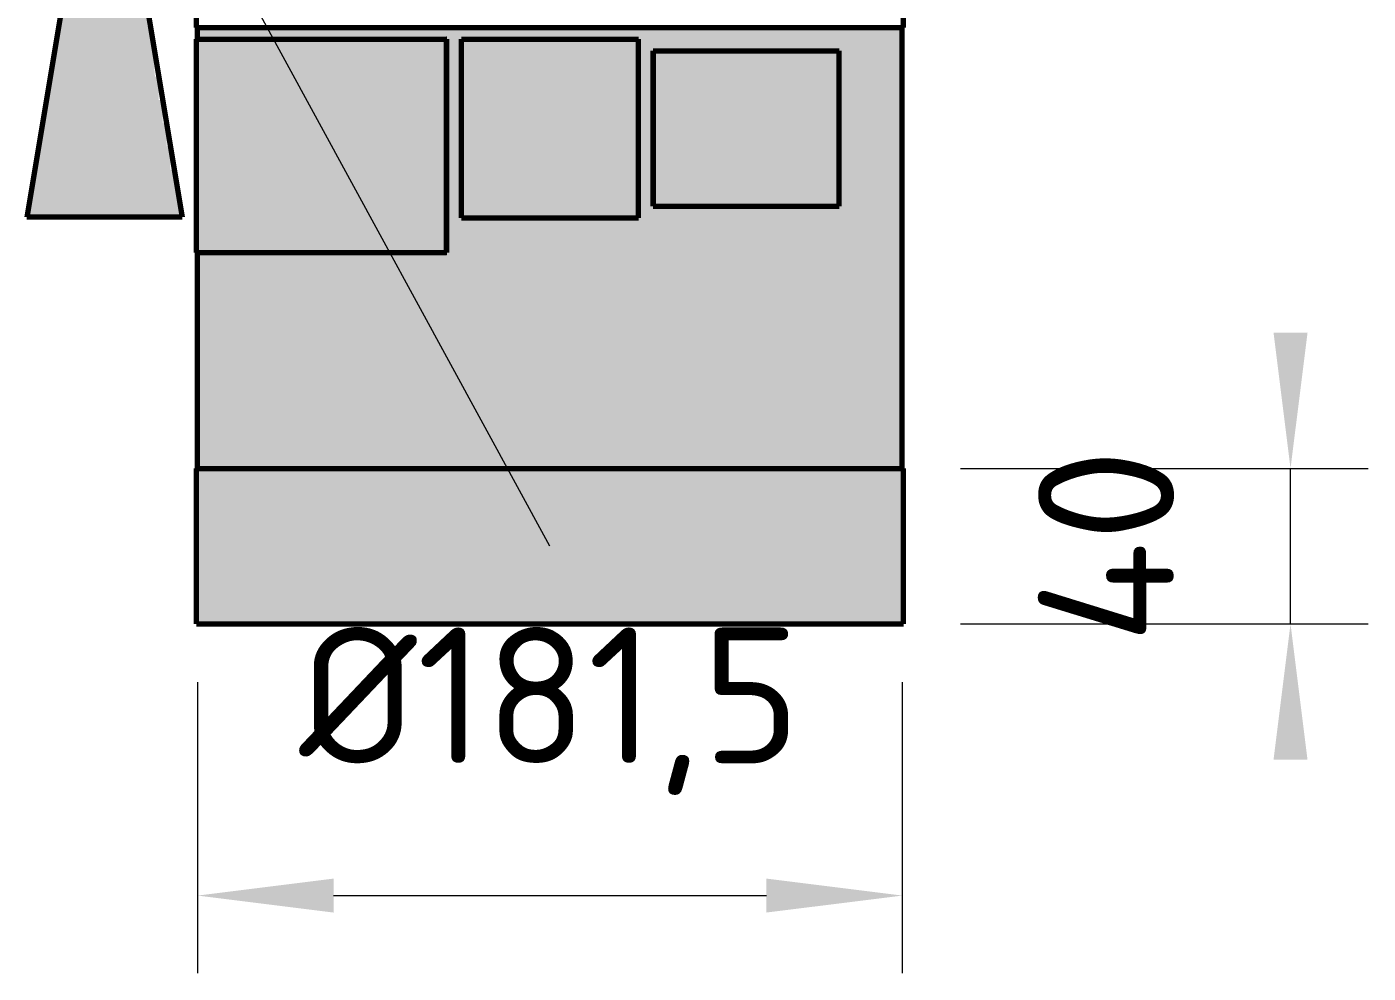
# Model space of a CAD drawing. Header units: millimetres. Extents: x 0 to 420, y 0 to 297.
# Drawn here: x 80.9 to 115.45, y 167.11 to 191.5 of the extents above; entities that cross this region are included whole.
import ezdxf

# ---------------------------------------------------------------- set-up
doc = ezdxf.new("R2010")
doc.units = ezdxf.units.MM
for name, color, linetype, lineweight in [('01-VISIBLE', 7, 'CONTINUOUS', 70), ('04-COTA', 3, 'CONTINUOUS', 18), ('08-FINA', 5, 'CONTINUOUS', 18), ('13-GRAFICA', 30, 'CONTINUOUS', 18)]:
    doc.layers.add(name, color=color, linetype=linetype, lineweight=lineweight)
doc.styles.add('ISO3098', font='isocpeur.ttf')
doc.dimstyles.new('FLAMA-IRAM', dxfattribs={"dimtxt": 3.5, "dimasz": 3.5, "dimexe": 2, "dimexo": 1.5, "dimgap": 1, "dimtad": 1, "dimdec": 1, "dimtxsty": 'ISO3098', "dimblk": 'IRAM_FLECHA', "dimblk1": 'IRAM_FLECHA', "dimblk2": 'IRAM_FLECHA', "dimcen": 2.5, "dimclrd": 256, "dimclre": 256, "dimclrt": 256, "dimazin": 3, "dimtfac": 1, "dimtmove": 0, "dimatfit": 3, "dimlwd": 18, "dimlwe": 18})

# ---------------------------------------------------------------- blocks, each defined once
blk = doc.blocks.new('IRAM_FLECHA')
blk.add_solid([(0, 0), (-1, 0.125), (-1, -0.125)])

msp = doc.modelspace()

# ---------------------------------------------------------------- hatches: boundary and pattern name
at = {"layer": '08-FINA'}
h = msp.add_hatch(color=7, dxfattribs=at)
h.dxf.hatch_style = 1
h.paths.add_polyline_path([(94.374, 178.114), (93.529, 180.501), (92.827, 180.118)])
at = {"layer": '13-GRAFICA', "true_color": 0x202020}
h = msp.add_hatch(color=7, dxfattribs=at)
h.dxf.hatch_style = 1
h.paths.add_polyline_path([(84.899, 186.814), (84.899, 186.614), (80.899, 186.614), (80.999, 187.514), (81.099, 187.514), (81.099, 188.114), (81.199, 188.114), (81.199, 188.714), (81.299, 188.714), (81.299, 189.314), (81.399, 189.314), (81.399, 189.915), (81.499, 189.915), (81.499, 190.514), (81.599, 190.514), (81.599, 191.114), (81.699, 191.114), (81.699, 191.714), (81.799, 191.714), (81.799, 192.314), (81.899, 192.314), (81.899, 211.614), (83.899, 211.614), (83.899, 203.714), (83.699, 203.714), (83.699, 201.915), (83.899, 201.915), (83.899, 192.214), (83.999, 192.214), (83.999, 191.514), (84.099, 191.514), (84.199, 190.214), (84.299, 190.214), (84.299, 189.614), (84.399, 189.614), (84.399, 189.014), (84.499, 189.014), (84.499, 188.415), (84.599, 188.415), (84.599, 187.814), (84.699, 187.814), (84.799, 186.814)])
at = {"layer": '13-GRAFICA', "true_color": 0xb21820}
h = msp.add_hatch(color=7, dxfattribs=at)
h.dxf.hatch_style = 1
h.paths.add_polyline_path([(103.399, 191.514), (103.399, 201.915), (103.499, 201.915), (103.499, 176.114), (103.399, 176.114), (103.399, 180.114), (101.799, 180.114), (101.799, 186.915), (101.799, 190.915), (101.799, 191.514)])
h = msp.add_hatch(color=7, dxfattribs=at)
h.dxf.hatch_style = 1
h.paths.add_polyline_path([(85.299, 191.214), (85.299, 191.514), (92.099, 191.514), (92.099, 191.214), (92.099, 186.614), (92.099, 180.114), (85.299, 180.114), (85.299, 185.714), (91.699, 185.714), (91.699, 191.214)])
h = msp.add_hatch(color=7, dxfattribs=at)
h.dxf.hatch_style = 1
h.paths.add_polyline_path([(96.699, 191.514), (96.699, 191.214), (92.099, 191.214), (92.099, 191.514)])
h = msp.add_hatch(color=7, dxfattribs=at)
h.dxf.hatch_style = 1
h.paths.add_polyline_path([(96.999, 191.514), (96.999, 190.915), (96.999, 186.915), (96.999, 180.114), (96.699, 180.114), (96.699, 186.614), (96.699, 191.214), (96.699, 191.514)])
h = msp.add_hatch(color=7, dxfattribs=at)
h.dxf.hatch_style = 1
h.paths.add_polyline_path([(101.799, 191.514), (101.799, 190.915), (96.999, 190.915), (96.999, 191.514)])
at = {"layer": '13-GRAFICA', "true_color": 0xffffff}
h = msp.add_hatch(color=7, dxfattribs=at)
h.dxf.hatch_style = 1
h.paths.add_polyline_path([(85.299, 185.714), (85.299, 191.214), (91.699, 191.214), (91.699, 185.714)])
at = {"layer": '13-GRAFICA', "true_color": 0xd7beeb}
h = msp.add_hatch(color=7, dxfattribs=at)
h.dxf.hatch_style = 1
h.paths.add_polyline_path([(92.099, 186.614), (92.099, 191.214), (96.699, 191.214), (96.699, 186.614)])
at = {"layer": '13-GRAFICA', "true_color": 0xf7c8d7}
h = msp.add_hatch(color=7, dxfattribs=at)
h.dxf.hatch_style = 1
h.paths.add_polyline_path([(96.999, 186.915), (96.999, 190.915), (101.799, 190.915), (101.799, 186.915)])
at = {"layer": '13-GRAFICA', "true_color": 0xb21820}
h = msp.add_hatch(color=7, dxfattribs=at)
h.dxf.hatch_style = 1
h.paths.add_polyline_path([(92.099, 180.114), (92.099, 186.614), (96.699, 186.614), (96.699, 180.114)])
h = msp.add_hatch(color=7, dxfattribs=at)
h.dxf.hatch_style = 1
h.paths.add_polyline_path([(96.999, 180.114), (96.999, 186.915), (101.799, 186.915), (101.799, 180.114)])
at = {"layer": '13-GRAFICA', "true_color": 0xffd200}
h = msp.add_hatch(color=7, dxfattribs=at)
h.dxf.hatch_style = 1
h.paths.add_polyline_path([(85.299, 176.114), (85.299, 180.114), (103.399, 180.114), (103.399, 176.114)])

# ---------------------------------------------------------------- linework, layer by layer
at = {"layer": '01-VISIBLE'}
for p, q in [((85.269, 191.478), (85.269, 201.894)), ((103.479, 191.478), (103.479, 201.894)), ((81.899, 192.594), (80.899, 186.594)), ((83.899, 192.594), (84.899, 186.594)), ((85.299, 191.178), (85.299, 191.478)), ((103.449, 180.114), (103.449, 191.478)), ((85.269, 185.678), (85.269, 191.178)), ((91.705, 185.678), (91.705, 191.178)), ((91.714, 191.178), (91.705, 191.178)), ((91.714, 185.678), (91.714, 191.178)), ((92.091, 186.578), (92.091, 191.178)), ((96.657, 186.578), (96.657, 191.178)), ((97.034, 190.878), (97.043, 190.878)), ((97.034, 186.878), (97.034, 190.878)), ((97.043, 186.878), (97.043, 190.878)), ((101.826, 186.878), (101.826, 190.878)), ((97.034, 186.878), (97.043, 186.878)), ((85.299, 180.114), (85.299, 185.678)), ((91.714, 185.678), (91.705, 185.678)), ((85.269, 176.114), (85.269, 180.114)), ((103.479, 176.114), (103.479, 180.114))]:
    msp.add_line(p, q, dxfattribs=at)
for points in [[(85.269, 191.478), (85.319, 191.478), (85.369, 191.478), (85.419, 191.478), (85.469, 191.478), (85.519, 191.478), (85.569, 191.478), (85.619, 191.478), (85.669, 191.478), (85.719, 191.478), (85.769, 191.478), (85.819, 191.478), (85.869, 191.478), (85.919, 191.478), (85.969, 191.478), (86.019, 191.478), (86.069, 191.478), (86.119, 191.478), (86.169, 191.478), (86.22, 191.478), (86.27, 191.478), (86.32, 191.478), (86.37, 191.478), (86.42, 191.478), (86.47, 191.478), (86.52, 191.478), (86.57, 191.478), (86.62, 191.478), (86.67, 191.478), (86.72, 191.478), (86.77, 191.478), (86.82, 191.478), (86.87, 191.478), (86.92, 191.478), (86.97, 191.478), (87.02, 191.478), (87.07, 191.478), (87.12, 191.478), (87.17, 191.478), (87.22, 191.478), (87.27, 191.478), (87.32, 191.478), (87.37, 191.478), (87.42, 191.478), (87.47, 191.478), (87.52, 191.478), (87.57, 191.478), (87.62, 191.478), (87.67, 191.478), (87.72, 191.478), (87.77, 191.478), (87.82, 191.478), (87.87, 191.478), (87.92, 191.478), (87.97, 191.478), (88.021, 191.478), (88.071, 191.478), (88.121, 191.478), (88.171, 191.478), (88.221, 191.478), (88.271, 191.478), (88.321, 191.478), (88.371, 191.478), (88.421, 191.478), (88.471, 191.478), (88.521, 191.478), (88.571, 191.478), (88.621, 191.478), (88.671, 191.478), (88.721, 191.478), (88.771, 191.478), (88.821, 191.478), (88.871, 191.478), (88.921, 191.478), (88.971, 191.478), (89.021, 191.478), (89.071, 191.478), (89.121, 191.478), (89.171, 191.478), (89.221, 191.478), (89.271, 191.478), (89.321, 191.478), (89.371, 191.478), (89.421, 191.478), (89.471, 191.478), (89.521, 191.478), (89.571, 191.478), (89.621, 191.478), (89.671, 191.478), (89.721, 191.478), (89.771, 191.478), (89.822, 191.478), (89.872, 191.478), (89.922, 191.478), (89.972, 191.478), (90.022, 191.478), (90.072, 191.478), (90.122, 191.478), (90.172, 191.478), (90.222, 191.478), (90.272, 191.478), (90.322, 191.478), (90.372, 191.478), (90.422, 191.478), (90.472, 191.478), (90.522, 191.478), (90.572, 191.478), (90.622, 191.478), (90.672, 191.478), (90.722, 191.478), (90.772, 191.478), (90.822, 191.478), (90.872, 191.478), (90.922, 191.478), (90.972, 191.478), (91.022, 191.478), (91.072, 191.478), (91.122, 191.478), (91.172, 191.478), (91.222, 191.478), (91.272, 191.478), (91.322, 191.478), (91.372, 191.478), (91.422, 191.478), (91.472, 191.478), (91.522, 191.478), (91.572, 191.478), (91.622, 191.478), (91.673, 191.478), (91.723, 191.478), (91.773, 191.478), (91.823, 191.478), (91.873, 191.478), (91.923, 191.478), (91.973, 191.478), (92.023, 191.478), (92.073, 191.478), (92.123, 191.478), (92.173, 191.478), (92.223, 191.478), (92.273, 191.478), (92.323, 191.478), (92.373, 191.478), (92.423, 191.478), (92.473, 191.478), (92.523, 191.478), (92.573, 191.478), (92.623, 191.478), (92.673, 191.478), (92.723, 191.478), (92.773, 191.478), (92.823, 191.478), (92.873, 191.478), (92.923, 191.478), (92.973, 191.478), (93.023, 191.478), (93.073, 191.478), (93.123, 191.478), (93.173, 191.478), (93.223, 191.478), (93.273, 191.478), (93.323, 191.478), (93.373, 191.478), (93.423, 191.478), (93.474, 191.478), (93.524, 191.478), (93.574, 191.478), (93.624, 191.478), (93.674, 191.478), (93.724, 191.478), (93.774, 191.478), (93.824, 191.478), (93.874, 191.478), (93.924, 191.478), (93.974, 191.478), (94.024, 191.478), (94.074, 191.478), (94.124, 191.478), (94.174, 191.478), (94.224, 191.478), (94.274, 191.478), (94.324, 191.478), (94.374, 191.478), (94.424, 191.478), (94.474, 191.478), (94.524, 191.478), (94.574, 191.478), (94.624, 191.478), (94.674, 191.478), (94.724, 191.478), (94.774, 191.478), (94.824, 191.478), (94.874, 191.478), (94.924, 191.478), (94.974, 191.478), (95.024, 191.478), (95.074, 191.478), (95.124, 191.478), (95.174, 191.478), (95.224, 191.478), (95.274, 191.478), (95.325, 191.478), (95.375, 191.478), (95.425, 191.478), (95.475, 191.478), (95.525, 191.478), (95.575, 191.478), (95.625, 191.478), (95.675, 191.478), (95.725, 191.478), (95.775, 191.478), (95.825, 191.478), (95.875, 191.478), (95.925, 191.478), (95.975, 191.478), (96.025, 191.478), (96.075, 191.478), (96.125, 191.478), (96.175, 191.478), (96.225, 191.478), (96.275, 191.478), (96.325, 191.478), (96.375, 191.478), (96.425, 191.478), (96.475, 191.478), (96.525, 191.478), (96.575, 191.478), (96.625, 191.478), (96.675, 191.478), (96.725, 191.478), (96.775, 191.478), (96.825, 191.478), (96.875, 191.478), (96.925, 191.478), (96.975, 191.478), (97.025, 191.478), (97.075, 191.478), (97.126, 191.478), (97.176, 191.478), (97.226, 191.478), (97.276, 191.478), (97.326, 191.478), (97.376, 191.478), (97.426, 191.478), (97.476, 191.478), (97.526, 191.478), (97.576, 191.478), (97.626, 191.478), (97.676, 191.478), (97.726, 191.478), (97.776, 191.478), (97.826, 191.478), (97.876, 191.478), (97.926, 191.478), (97.976, 191.478), (98.026, 191.478), (98.076, 191.478), (98.126, 191.478), (98.176, 191.478), (98.226, 191.478), (98.276, 191.478), (98.326, 191.478), (98.376, 191.478), (98.426, 191.478), (98.476, 191.478), (98.526, 191.478), (98.576, 191.478), (98.626, 191.478), (98.676, 191.478), (98.726, 191.478), (98.776, 191.478), (98.826, 191.478), (98.876, 191.478), (98.927, 191.478), (98.977, 191.478), (99.027, 191.478), (99.077, 191.478), (99.127, 191.478), (99.177, 191.478), (99.227, 191.478), (99.277, 191.478), (99.327, 191.478), (99.377, 191.478), (99.427, 191.478), (99.477, 191.478), (99.527, 191.478), (99.577, 191.478), (99.627, 191.478), (99.677, 191.478), (99.727, 191.478), (99.777, 191.478), (99.827, 191.478), (99.877, 191.478), (99.927, 191.478), (99.977, 191.478), (100.027, 191.478), (100.077, 191.478), (100.127, 191.478), (100.177, 191.478), (100.227, 191.478), (100.277, 191.478), (100.327, 191.478), (100.377, 191.478), (100.427, 191.478), (100.477, 191.478), (100.527, 191.478), (100.577, 191.478), (100.627, 191.478), (100.677, 191.478), (100.727, 191.478), (100.778, 191.478), (100.828, 191.478), (100.878, 191.478), (100.928, 191.478), (100.978, 191.478), (101.028, 191.478), (101.078, 191.478), (101.128, 191.478), (101.178, 191.478), (101.228, 191.478), (101.278, 191.478), (101.328, 191.478), (101.378, 191.478), (101.428, 191.478), (101.478, 191.478), (101.528, 191.478), (101.578, 191.478), (101.628, 191.478), (101.678, 191.478), (101.728, 191.478), (101.778, 191.478), (101.828, 191.478), (101.878, 191.478), (101.928, 191.478), (101.978, 191.478), (102.028, 191.478), (102.078, 191.478), (102.128, 191.478), (102.178, 191.478), (102.228, 191.478), (102.278, 191.478), (102.328, 191.478), (102.378, 191.478), (102.428, 191.478), (102.478, 191.478), (102.528, 191.478), (102.579, 191.478), (102.629, 191.478), (102.679, 191.478), (102.729, 191.478), (102.779, 191.478), (102.829, 191.478), (102.879, 191.478), (102.929, 191.478), (102.979, 191.478), (103.029, 191.478), (103.079, 191.478), (103.129, 191.478), (103.179, 191.478), (103.229, 191.478), (103.279, 191.478), (103.329, 191.478), (103.379, 191.478), (103.429, 191.478), (103.479, 191.478)], [(85.269, 191.178), (85.319, 191.178), (85.37, 191.178), (85.42, 191.178), (85.47, 191.178), (85.52, 191.178), (85.571, 191.178), (85.621, 191.178), (85.671, 191.178), (85.722, 191.178), (85.772, 191.178), (85.822, 191.178), (85.872, 191.178), (85.923, 191.178), (85.973, 191.178), (86.023, 191.178), (86.073, 191.178), (86.124, 191.178), (86.174, 191.178), (86.224, 191.178), (86.275, 191.178), (86.325, 191.178), (86.375, 191.178), (86.425, 191.178), (86.476, 191.178), (86.526, 191.178), (86.576, 191.178), (86.627, 191.178), (86.677, 191.178), (86.727, 191.178), (86.777, 191.178), (86.828, 191.178), (86.878, 191.178), (86.928, 191.178), (86.979, 191.178), (87.029, 191.178), (87.079, 191.178), (87.129, 191.178), (87.18, 191.178), (87.23, 191.178), (87.28, 191.178), (87.33, 191.178), (87.381, 191.178), (87.431, 191.178), (87.481, 191.178), (87.532, 191.178), (87.582, 191.178), (87.632, 191.178), (87.682, 191.178), (87.733, 191.178), (87.783, 191.178), (87.833, 191.178), (87.884, 191.178), (87.934, 191.178), (87.984, 191.178), (88.034, 191.178), (88.085, 191.178), (88.135, 191.178), (88.185, 191.178), (88.236, 191.178), (88.286, 191.178), (88.336, 191.178), (88.386, 191.178), (88.437, 191.178), (88.487, 191.178), (88.537, 191.178), (88.587, 191.178), (88.638, 191.178), (88.688, 191.178), (88.738, 191.178), (88.789, 191.178), (88.839, 191.178), (88.889, 191.178), (88.939, 191.178), (88.99, 191.178), (89.04, 191.178), (89.09, 191.178), (89.141, 191.178), (89.191, 191.178), (89.241, 191.178), (89.291, 191.178), (89.342, 191.178), (89.392, 191.178), (89.442, 191.178), (89.493, 191.178), (89.543, 191.178), (89.593, 191.178), (89.643, 191.178), (89.694, 191.178), (89.744, 191.178), (89.794, 191.178), (89.844, 191.178), (89.895, 191.178), (89.945, 191.178), (89.995, 191.178), (90.046, 191.178), (90.096, 191.178), (90.146, 191.178), (90.196, 191.178), (90.247, 191.178), (90.297, 191.178), (90.347, 191.178), (90.398, 191.178), (90.448, 191.178), (90.498, 191.178), (90.548, 191.178), (90.599, 191.178), (90.649, 191.178), (90.699, 191.178), (90.75, 191.178), (90.8, 191.178), (90.85, 191.178), (90.9, 191.178), (90.951, 191.178), (91.001, 191.178), (91.051, 191.178), (91.102, 191.178), (91.152, 191.178), (91.202, 191.178), (91.252, 191.178), (91.303, 191.178), (91.353, 191.178), (91.403, 191.178), (91.453, 191.178), (91.504, 191.178), (91.554, 191.178), (91.604, 191.178), (91.655, 191.178), (91.705, 191.178)], [(92.091, 191.178), (92.141, 191.178), (92.191, 191.178), (92.242, 191.178), (92.292, 191.178), (92.342, 191.178), (92.392, 191.178), (92.442, 191.178), (92.492, 191.178), (92.543, 191.178), (92.593, 191.178), (92.643, 191.178), (92.693, 191.178), (92.743, 191.178), (92.793, 191.178), (92.844, 191.178), (92.894, 191.178), (92.944, 191.178), (92.994, 191.178), (93.044, 191.178), (93.095, 191.178), (93.145, 191.178), (93.195, 191.178), (93.245, 191.178), (93.295, 191.178), (93.345, 191.178), (93.396, 191.178), (93.446, 191.178), (93.496, 191.178), (93.546, 191.178), (93.596, 191.178), (93.646, 191.178), (93.697, 191.178), (93.747, 191.178), (93.797, 191.178), (93.847, 191.178), (93.897, 191.178), (93.948, 191.178), (93.998, 191.178), (94.048, 191.178), (94.098, 191.178), (94.148, 191.178), (94.198, 191.178), (94.249, 191.178), (94.299, 191.178), (94.349, 191.178), (94.399, 191.178), (94.449, 191.178), (94.499, 191.178), (94.55, 191.178), (94.6, 191.178), (94.65, 191.178), (94.7, 191.178), (94.75, 191.178), (94.8, 191.178), (94.851, 191.178), (94.901, 191.178), (94.951, 191.178), (95.001, 191.178), (95.051, 191.178), (95.102, 191.178), (95.152, 191.178), (95.202, 191.178), (95.252, 191.178), (95.302, 191.178), (95.352, 191.178), (95.403, 191.178), (95.453, 191.178), (95.503, 191.178), (95.553, 191.178), (95.603, 191.178), (95.653, 191.178), (95.704, 191.178), (95.754, 191.178), (95.804, 191.178), (95.854, 191.178), (95.904, 191.178), (95.955, 191.178), (96.005, 191.178), (96.055, 191.178), (96.105, 191.178), (96.155, 191.178), (96.205, 191.178), (96.256, 191.178), (96.306, 191.178), (96.356, 191.178), (96.406, 191.178), (96.456, 191.178), (96.506, 191.178), (96.557, 191.178), (96.607, 191.178), (96.657, 191.178)], [(97.043, 190.878), (97.093, 190.878), (97.144, 190.878), (97.194, 190.878), (97.245, 190.878), (97.295, 190.878), (97.345, 190.878), (97.396, 190.878), (97.446, 190.878), (97.496, 190.878), (97.547, 190.878), (97.597, 190.878), (97.647, 190.878), (97.698, 190.878), (97.748, 190.878), (97.798, 190.878), (97.849, 190.878), (97.899, 190.878), (97.949, 190.878), (98, 190.878), (98.05, 190.878), (98.1, 190.878), (98.151, 190.878), (98.201, 190.878), (98.251, 190.878), (98.302, 190.878), (98.352, 190.878), (98.402, 190.878), (98.453, 190.878), (98.503, 190.878), (98.553, 190.878), (98.604, 190.878), (98.654, 190.878), (98.704, 190.878), (98.755, 190.878), (98.805, 190.878), (98.856, 190.878), (98.906, 190.878), (98.956, 190.878), (99.007, 190.878), (99.057, 190.878), (99.107, 190.878), (99.158, 190.878), (99.208, 190.878), (99.258, 190.878), (99.309, 190.878), (99.359, 190.878), (99.409, 190.878), (99.46, 190.878), (99.51, 190.878), (99.56, 190.878), (99.611, 190.878), (99.661, 190.878), (99.711, 190.878), (99.762, 190.878), (99.812, 190.878), (99.862, 190.878), (99.913, 190.878), (99.963, 190.878), (100.013, 190.878), (100.064, 190.878), (100.114, 190.878), (100.164, 190.878), (100.215, 190.878), (100.265, 190.878), (100.316, 190.878), (100.366, 190.878), (100.416, 190.878), (100.467, 190.878), (100.517, 190.878), (100.567, 190.878), (100.618, 190.878), (100.668, 190.878), (100.718, 190.878), (100.769, 190.878), (100.819, 190.878), (100.869, 190.878), (100.92, 190.878), (100.97, 190.878), (101.02, 190.878), (101.071, 190.878), (101.121, 190.878), (101.171, 190.878), (101.222, 190.878), (101.272, 190.878), (101.322, 190.878), (101.373, 190.878), (101.423, 190.878), (101.473, 190.878), (101.524, 190.878), (101.574, 190.878), (101.624, 190.878), (101.675, 190.878), (101.725, 190.878), (101.775, 190.878), (101.826, 190.878)], [(84.899, 186.594), (84.849, 186.594), (84.799, 186.594), (84.749, 186.594), (84.699, 186.594), (84.649, 186.594), (84.599, 186.594), (84.549, 186.594), (84.499, 186.594), (84.449, 186.594), (84.399, 186.594), (84.349, 186.594), (84.299, 186.594), (84.249, 186.594), (84.199, 186.594), (84.149, 186.594), (84.099, 186.594), (84.049, 186.594), (83.999, 186.594), (83.949, 186.594), (83.899, 186.594), (83.849, 186.594), (83.799, 186.594), (83.749, 186.594), (83.699, 186.594), (83.649, 186.594), (83.599, 186.594), (83.549, 186.594), (83.499, 186.594), (83.449, 186.594), (83.399, 186.594), (83.349, 186.594), (83.299, 186.594), (83.249, 186.594), (83.199, 186.594), (83.149, 186.594), (83.099, 186.594), (83.049, 186.594), (82.999, 186.594), (82.949, 186.594), (82.899, 186.594), (82.849, 186.594), (82.799, 186.594), (82.749, 186.594), (82.699, 186.594), (82.649, 186.594), (82.599, 186.594), (82.549, 186.594), (82.499, 186.594), (82.449, 186.594), (82.399, 186.594), (82.349, 186.594), (82.299, 186.594), (82.249, 186.594), (82.199, 186.594), (82.149, 186.594), (82.099, 186.594), (82.049, 186.594), (81.999, 186.594), (81.949, 186.594), (81.899, 186.594), (81.849, 186.594), (81.799, 186.594), (81.749, 186.594), (81.699, 186.594), (81.649, 186.594), (81.599, 186.594), (81.549, 186.594), (81.499, 186.594), (81.449, 186.594), (81.399, 186.594), (81.349, 186.594), (81.299, 186.594), (81.249, 186.594), (81.199, 186.594), (81.149, 186.594), (81.099, 186.594), (81.049, 186.594), (80.999, 186.594), (80.949, 186.594), (80.899, 186.594)], [(92.091, 186.578), (92.141, 186.578), (92.191, 186.578), (92.242, 186.578), (92.292, 186.578), (92.342, 186.578), (92.392, 186.578), (92.442, 186.578), (92.492, 186.578), (92.543, 186.578), (92.593, 186.578), (92.643, 186.578), (92.693, 186.578), (92.743, 186.578), (92.793, 186.578), (92.844, 186.578), (92.894, 186.578), (92.944, 186.578), (92.994, 186.578), (93.044, 186.578), (93.095, 186.578), (93.145, 186.578), (93.195, 186.578), (93.245, 186.578), (93.295, 186.578), (93.345, 186.578), (93.396, 186.578), (93.446, 186.578), (93.496, 186.578), (93.546, 186.578), (93.596, 186.578), (93.646, 186.578), (93.697, 186.578), (93.747, 186.578), (93.797, 186.578), (93.847, 186.578), (93.897, 186.578), (93.948, 186.578), (93.998, 186.578), (94.048, 186.578), (94.098, 186.578), (94.148, 186.578), (94.198, 186.578), (94.249, 186.578), (94.299, 186.578), (94.349, 186.578), (94.399, 186.578), (94.449, 186.578), (94.499, 186.578), (94.55, 186.578), (94.6, 186.578), (94.65, 186.578), (94.7, 186.578), (94.75, 186.578), (94.8, 186.578), (94.851, 186.578), (94.901, 186.578), (94.951, 186.578), (95.001, 186.578), (95.051, 186.578), (95.102, 186.578), (95.152, 186.578), (95.202, 186.578), (95.252, 186.578), (95.302, 186.578), (95.352, 186.578), (95.403, 186.578), (95.453, 186.578), (95.503, 186.578), (95.553, 186.578), (95.603, 186.578), (95.653, 186.578), (95.704, 186.578), (95.754, 186.578), (95.804, 186.578), (95.854, 186.578), (95.904, 186.578), (95.955, 186.578), (96.005, 186.578), (96.055, 186.578), (96.105, 186.578), (96.155, 186.578), (96.205, 186.578), (96.256, 186.578), (96.306, 186.578), (96.356, 186.578), (96.406, 186.578), (96.456, 186.578), (96.506, 186.578), (96.557, 186.578), (96.607, 186.578), (96.657, 186.578)], [(97.043, 186.878), (97.093, 186.878), (97.144, 186.878), (97.194, 186.878), (97.245, 186.878), (97.295, 186.878), (97.345, 186.878), (97.396, 186.878), (97.446, 186.878), (97.496, 186.878), (97.547, 186.878), (97.597, 186.878), (97.647, 186.878), (97.698, 186.878), (97.748, 186.878), (97.798, 186.878), (97.849, 186.878), (97.899, 186.878), (97.949, 186.878), (98, 186.878), (98.05, 186.878), (98.1, 186.878), (98.151, 186.878), (98.201, 186.878), (98.251, 186.878), (98.302, 186.878), (98.352, 186.878), (98.402, 186.878), (98.453, 186.878), (98.503, 186.878), (98.553, 186.878), (98.604, 186.878), (98.654, 186.878), (98.704, 186.878), (98.755, 186.878), (98.805, 186.878), (98.856, 186.878), (98.906, 186.878), (98.956, 186.878), (99.007, 186.878), (99.057, 186.878), (99.107, 186.878), (99.158, 186.878), (99.208, 186.878), (99.258, 186.878), (99.309, 186.878), (99.359, 186.878), (99.409, 186.878), (99.46, 186.878), (99.51, 186.878), (99.56, 186.878), (99.611, 186.878), (99.661, 186.878), (99.711, 186.878), (99.762, 186.878), (99.812, 186.878), (99.862, 186.878), (99.913, 186.878), (99.963, 186.878), (100.013, 186.878), (100.064, 186.878), (100.114, 186.878), (100.164, 186.878), (100.215, 186.878), (100.265, 186.878), (100.316, 186.878), (100.366, 186.878), (100.416, 186.878), (100.467, 186.878), (100.517, 186.878), (100.567, 186.878), (100.618, 186.878), (100.668, 186.878), (100.718, 186.878), (100.769, 186.878), (100.819, 186.878), (100.869, 186.878), (100.92, 186.878), (100.97, 186.878), (101.02, 186.878), (101.071, 186.878), (101.121, 186.878), (101.171, 186.878), (101.222, 186.878), (101.272, 186.878), (101.322, 186.878), (101.373, 186.878), (101.423, 186.878), (101.473, 186.878), (101.524, 186.878), (101.574, 186.878), (101.624, 186.878), (101.675, 186.878), (101.725, 186.878), (101.775, 186.878), (101.826, 186.878)], [(85.269, 185.678), (85.319, 185.678), (85.37, 185.678), (85.42, 185.678), (85.47, 185.678), (85.52, 185.678), (85.571, 185.678), (85.621, 185.678), (85.671, 185.678), (85.722, 185.678), (85.772, 185.678), (85.822, 185.678), (85.872, 185.678), (85.923, 185.678), (85.973, 185.678), (86.023, 185.678), (86.073, 185.678), (86.124, 185.678), (86.174, 185.678), (86.224, 185.678), (86.275, 185.678), (86.325, 185.678), (86.375, 185.678), (86.425, 185.678), (86.476, 185.678), (86.526, 185.678), (86.576, 185.678), (86.627, 185.678), (86.677, 185.678), (86.727, 185.678), (86.777, 185.678), (86.828, 185.678), (86.878, 185.678), (86.928, 185.678), (86.979, 185.678), (87.029, 185.678), (87.079, 185.678), (87.129, 185.678), (87.18, 185.678), (87.23, 185.678), (87.28, 185.678), (87.33, 185.678), (87.381, 185.678), (87.431, 185.678), (87.481, 185.678), (87.532, 185.678), (87.582, 185.678), (87.632, 185.678), (87.682, 185.678), (87.733, 185.678), (87.783, 185.678), (87.833, 185.678), (87.884, 185.678), (87.934, 185.678), (87.984, 185.678), (88.034, 185.678), (88.085, 185.678), (88.135, 185.678), (88.185, 185.678), (88.236, 185.678), (88.286, 185.678), (88.336, 185.678), (88.386, 185.678), (88.437, 185.678), (88.487, 185.678), (88.537, 185.678), (88.587, 185.678), (88.638, 185.678), (88.688, 185.678), (88.738, 185.678), (88.789, 185.678), (88.839, 185.678), (88.889, 185.678), (88.939, 185.678), (88.99, 185.678), (89.04, 185.678), (89.09, 185.678), (89.141, 185.678), (89.191, 185.678), (89.241, 185.678), (89.291, 185.678), (89.342, 185.678), (89.392, 185.678), (89.442, 185.678), (89.493, 185.678), (89.543, 185.678), (89.593, 185.678), (89.643, 185.678), (89.694, 185.678), (89.744, 185.678), (89.794, 185.678), (89.844, 185.678), (89.895, 185.678), (89.945, 185.678), (89.995, 185.678), (90.046, 185.678), (90.096, 185.678), (90.146, 185.678), (90.196, 185.678), (90.247, 185.678), (90.297, 185.678), (90.347, 185.678), (90.398, 185.678), (90.448, 185.678), (90.498, 185.678), (90.548, 185.678), (90.599, 185.678), (90.649, 185.678), (90.699, 185.678), (90.75, 185.678), (90.8, 185.678), (90.85, 185.678), (90.9, 185.678), (90.951, 185.678), (91.001, 185.678), (91.051, 185.678), (91.102, 185.678), (91.152, 185.678), (91.202, 185.678), (91.252, 185.678), (91.303, 185.678), (91.353, 185.678), (91.403, 185.678), (91.453, 185.678), (91.504, 185.678), (91.554, 185.678), (91.604, 185.678), (91.655, 185.678), (91.705, 185.678)], [(85.269, 180.114), (85.319, 180.114), (85.369, 180.114), (85.419, 180.114), (85.469, 180.114), (85.519, 180.114), (85.569, 180.114), (85.619, 180.114), (85.669, 180.114), (85.719, 180.114), (85.769, 180.114), (85.819, 180.114), (85.869, 180.114), (85.919, 180.114), (85.969, 180.114), (86.019, 180.114), (86.069, 180.114), (86.119, 180.114), (86.169, 180.114), (86.22, 180.114), (86.27, 180.114), (86.32, 180.114), (86.37, 180.114), (86.42, 180.114), (86.47, 180.114), (86.52, 180.114), (86.57, 180.114), (86.62, 180.114), (86.67, 180.114), (86.72, 180.114), (86.77, 180.114), (86.82, 180.114), (86.87, 180.114), (86.92, 180.114), (86.97, 180.114), (87.02, 180.114), (87.07, 180.114), (87.12, 180.114), (87.17, 180.114), (87.22, 180.114), (87.27, 180.114), (87.32, 180.114), (87.37, 180.114), (87.42, 180.114), (87.47, 180.114), (87.52, 180.114), (87.57, 180.114), (87.62, 180.114), (87.67, 180.114), (87.72, 180.114), (87.77, 180.114), (87.82, 180.114), (87.87, 180.114), (87.92, 180.114), (87.97, 180.114), (88.021, 180.114), (88.071, 180.114), (88.121, 180.114), (88.171, 180.114), (88.221, 180.114), (88.271, 180.114), (88.321, 180.114), (88.371, 180.114), (88.421, 180.114), (88.471, 180.114), (88.521, 180.114), (88.571, 180.114), (88.621, 180.114), (88.671, 180.114), (88.721, 180.114), (88.771, 180.114), (88.821, 180.114), (88.871, 180.114), (88.921, 180.114), (88.971, 180.114), (89.021, 180.114), (89.071, 180.114), (89.121, 180.114), (89.171, 180.114), (89.221, 180.114), (89.271, 180.114), (89.321, 180.114), (89.371, 180.114), (89.421, 180.114), (89.471, 180.114), (89.521, 180.114), (89.571, 180.114), (89.621, 180.114), (89.671, 180.114), (89.721, 180.114), (89.771, 180.114), (89.822, 180.114), (89.872, 180.114), (89.922, 180.114), (89.972, 180.114), (90.022, 180.114), (90.072, 180.114), (90.122, 180.114), (90.172, 180.114), (90.222, 180.114), (90.272, 180.114), (90.322, 180.114), (90.372, 180.114), (90.422, 180.114), (90.472, 180.114), (90.522, 180.114), (90.572, 180.114), (90.622, 180.114), (90.672, 180.114), (90.722, 180.114), (90.772, 180.114), (90.822, 180.114), (90.872, 180.114), (90.922, 180.114), (90.972, 180.114), (91.022, 180.114), (91.072, 180.114), (91.122, 180.114), (91.172, 180.114), (91.222, 180.114), (91.272, 180.114), (91.322, 180.114), (91.372, 180.114), (91.422, 180.114), (91.472, 180.114), (91.522, 180.114), (91.572, 180.114), (91.622, 180.114), (91.673, 180.114), (91.723, 180.114), (91.773, 180.114), (91.823, 180.114), (91.873, 180.114), (91.923, 180.114), (91.973, 180.114), (92.023, 180.114), (92.073, 180.114), (92.123, 180.114), (92.173, 180.114), (92.223, 180.114), (92.273, 180.114), (92.323, 180.114), (92.373, 180.114), (92.423, 180.114), (92.473, 180.114), (92.523, 180.114), (92.573, 180.114), (92.623, 180.114), (92.673, 180.114), (92.723, 180.114), (92.773, 180.114), (92.823, 180.114), (92.873, 180.114), (92.923, 180.114), (92.973, 180.114), (93.023, 180.114), (93.073, 180.114), (93.123, 180.114), (93.173, 180.114), (93.223, 180.114), (93.273, 180.114), (93.323, 180.114), (93.373, 180.114), (93.423, 180.114), (93.474, 180.114), (93.524, 180.114), (93.574, 180.114), (93.624, 180.114), (93.674, 180.114), (93.724, 180.114), (93.774, 180.114), (93.824, 180.114), (93.874, 180.114), (93.924, 180.114), (93.974, 180.114), (94.024, 180.114), (94.074, 180.114), (94.124, 180.114), (94.174, 180.114), (94.224, 180.114), (94.274, 180.114), (94.324, 180.114), (94.374, 180.114), (94.424, 180.114), (94.474, 180.114), (94.524, 180.114), (94.574, 180.114), (94.624, 180.114), (94.674, 180.114), (94.724, 180.114), (94.774, 180.114), (94.824, 180.114), (94.874, 180.114), (94.924, 180.114), (94.974, 180.114), (95.024, 180.114), (95.074, 180.114), (95.124, 180.114), (95.174, 180.114), (95.224, 180.114), (95.274, 180.114), (95.325, 180.114), (95.375, 180.114), (95.425, 180.114), (95.475, 180.114), (95.525, 180.114), (95.575, 180.114), (95.625, 180.114), (95.675, 180.114), (95.725, 180.114), (95.775, 180.114), (95.825, 180.114), (95.875, 180.114), (95.925, 180.114), (95.975, 180.114), (96.025, 180.114), (96.075, 180.114), (96.125, 180.114), (96.175, 180.114), (96.225, 180.114), (96.275, 180.114), (96.325, 180.114), (96.375, 180.114), (96.425, 180.114), (96.475, 180.114), (96.525, 180.114), (96.575, 180.114), (96.625, 180.114), (96.675, 180.114), (96.725, 180.114), (96.775, 180.114), (96.825, 180.114), (96.875, 180.114), (96.925, 180.114), (96.975, 180.114), (97.025, 180.114), (97.075, 180.114), (97.126, 180.114), (97.176, 180.114), (97.226, 180.114), (97.276, 180.114), (97.326, 180.114), (97.376, 180.114), (97.426, 180.114), (97.476, 180.114), (97.526, 180.114), (97.576, 180.114), (97.626, 180.114), (97.676, 180.114), (97.726, 180.114), (97.776, 180.114), (97.826, 180.114), (97.876, 180.114), (97.926, 180.114), (97.976, 180.114), (98.026, 180.114), (98.076, 180.114), (98.126, 180.114), (98.176, 180.114), (98.226, 180.114), (98.276, 180.114), (98.326, 180.114), (98.376, 180.114), (98.426, 180.114), (98.476, 180.114), (98.526, 180.114), (98.576, 180.114), (98.626, 180.114), (98.676, 180.114), (98.726, 180.114), (98.776, 180.114), (98.826, 180.114), (98.876, 180.114), (98.927, 180.114), (98.977, 180.114), (99.027, 180.114), (99.077, 180.114), (99.127, 180.114), (99.177, 180.114), (99.227, 180.114), (99.277, 180.114), (99.327, 180.114), (99.377, 180.114), (99.427, 180.114), (99.477, 180.114), (99.527, 180.114), (99.577, 180.114), (99.627, 180.114), (99.677, 180.114), (99.727, 180.114), (99.777, 180.114), (99.827, 180.114), (99.877, 180.114), (99.927, 180.114), (99.977, 180.114), (100.027, 180.114), (100.077, 180.114), (100.127, 180.114), (100.177, 180.114), (100.227, 180.114), (100.277, 180.114), (100.327, 180.114), (100.377, 180.114), (100.427, 180.114), (100.477, 180.114), (100.527, 180.114), (100.577, 180.114), (100.627, 180.114), (100.677, 180.114), (100.727, 180.114), (100.778, 180.114), (100.828, 180.114), (100.878, 180.114), (100.928, 180.114), (100.978, 180.114), (101.028, 180.114), (101.078, 180.114), (101.128, 180.114), (101.178, 180.114), (101.228, 180.114), (101.278, 180.114), (101.328, 180.114), (101.378, 180.114), (101.428, 180.114), (101.478, 180.114), (101.528, 180.114), (101.578, 180.114), (101.628, 180.114), (101.678, 180.114), (101.728, 180.114), (101.778, 180.114), (101.828, 180.114), (101.878, 180.114), (101.928, 180.114), (101.978, 180.114), (102.028, 180.114), (102.078, 180.114), (102.128, 180.114), (102.178, 180.114), (102.228, 180.114), (102.278, 180.114), (102.328, 180.114), (102.378, 180.114), (102.428, 180.114), (102.478, 180.114), (102.528, 180.114), (102.579, 180.114), (102.629, 180.114), (102.679, 180.114), (102.729, 180.114), (102.779, 180.114), (102.829, 180.114), (102.879, 180.114), (102.929, 180.114), (102.979, 180.114), (103.029, 180.114), (103.079, 180.114), (103.129, 180.114), (103.179, 180.114), (103.229, 180.114), (103.279, 180.114), (103.329, 180.114), (103.379, 180.114), (103.429, 180.114), (103.479, 180.114)], [(85.269, 176.114), (85.319, 176.114), (85.369, 176.114), (85.419, 176.114), (85.469, 176.114), (85.519, 176.114), (85.569, 176.114), (85.619, 176.114), (85.669, 176.114), (85.719, 176.114), (85.769, 176.114), (85.819, 176.114), (85.869, 176.114), (85.919, 176.114), (85.969, 176.114), (86.019, 176.114), (86.069, 176.114), (86.119, 176.114), (86.169, 176.114), (86.22, 176.114), (86.27, 176.114), (86.32, 176.114), (86.37, 176.114), (86.42, 176.114), (86.47, 176.114), (86.52, 176.114), (86.57, 176.114), (86.62, 176.114), (86.67, 176.114), (86.72, 176.114), (86.77, 176.114), (86.82, 176.114), (86.87, 176.114), (86.92, 176.114), (86.97, 176.114), (87.02, 176.114), (87.07, 176.114), (87.12, 176.114), (87.17, 176.114), (87.22, 176.114), (87.27, 176.114), (87.32, 176.114), (87.37, 176.114), (87.42, 176.114), (87.47, 176.114), (87.52, 176.114), (87.57, 176.114), (87.62, 176.114), (87.67, 176.114), (87.72, 176.114), (87.77, 176.114), (87.82, 176.114), (87.87, 176.114), (87.92, 176.114), (87.97, 176.114), (88.021, 176.114), (88.071, 176.114), (88.121, 176.114), (88.171, 176.114), (88.221, 176.114), (88.271, 176.114), (88.321, 176.114), (88.371, 176.114), (88.421, 176.114), (88.471, 176.114), (88.521, 176.114), (88.571, 176.114), (88.621, 176.114), (88.671, 176.114), (88.721, 176.114), (88.771, 176.114), (88.821, 176.114), (88.871, 176.114), (88.921, 176.114), (88.971, 176.114), (89.021, 176.114), (89.071, 176.114), (89.121, 176.114), (89.171, 176.114), (89.221, 176.114), (89.271, 176.114), (89.321, 176.114), (89.371, 176.114), (89.421, 176.114), (89.471, 176.114), (89.521, 176.114), (89.571, 176.114), (89.621, 176.114), (89.671, 176.114), (89.721, 176.114), (89.771, 176.114), (89.822, 176.114), (89.872, 176.114), (89.922, 176.114), (89.972, 176.114), (90.022, 176.114), (90.072, 176.114), (90.122, 176.114), (90.172, 176.114), (90.222, 176.114), (90.272, 176.114), (90.322, 176.114), (90.372, 176.114), (90.422, 176.114), (90.472, 176.114), (90.522, 176.114), (90.572, 176.114), (90.622, 176.114), (90.672, 176.114), (90.722, 176.114), (90.772, 176.114), (90.822, 176.114), (90.872, 176.114), (90.922, 176.114), (90.972, 176.114), (91.022, 176.114), (91.072, 176.114), (91.122, 176.114), (91.172, 176.114), (91.222, 176.114), (91.272, 176.114), (91.322, 176.114), (91.372, 176.114), (91.422, 176.114), (91.472, 176.114), (91.522, 176.114), (91.572, 176.114), (91.622, 176.114), (91.673, 176.114), (91.723, 176.114), (91.773, 176.114), (91.823, 176.114), (91.873, 176.114), (91.923, 176.114), (91.973, 176.114), (92.023, 176.114), (92.073, 176.114), (92.123, 176.114), (92.173, 176.114), (92.223, 176.114), (92.273, 176.114), (92.323, 176.114), (92.373, 176.114), (92.423, 176.114), (92.473, 176.114), (92.523, 176.114), (92.573, 176.114), (92.623, 176.114), (92.673, 176.114), (92.723, 176.114), (92.773, 176.114), (92.823, 176.114), (92.873, 176.114), (92.923, 176.114), (92.973, 176.114), (93.023, 176.114), (93.073, 176.114), (93.123, 176.114), (93.173, 176.114), (93.223, 176.114), (93.273, 176.114), (93.323, 176.114), (93.373, 176.114), (93.423, 176.114), (93.474, 176.114), (93.524, 176.114), (93.574, 176.114), (93.624, 176.114), (93.674, 176.114), (93.724, 176.114), (93.774, 176.114), (93.824, 176.114), (93.874, 176.114), (93.924, 176.114), (93.974, 176.114), (94.024, 176.114), (94.074, 176.114), (94.124, 176.114), (94.174, 176.114), (94.224, 176.114), (94.274, 176.114), (94.324, 176.114), (94.374, 176.114), (94.424, 176.114), (94.474, 176.114), (94.524, 176.114), (94.574, 176.114), (94.624, 176.114), (94.674, 176.114), (94.724, 176.114), (94.774, 176.114), (94.824, 176.114), (94.874, 176.114), (94.924, 176.114), (94.974, 176.114), (95.024, 176.114), (95.074, 176.114), (95.124, 176.114), (95.174, 176.114), (95.224, 176.114), (95.274, 176.114), (95.325, 176.114), (95.375, 176.114), (95.425, 176.114), (95.475, 176.114), (95.525, 176.114), (95.575, 176.114), (95.625, 176.114), (95.675, 176.114), (95.725, 176.114), (95.775, 176.114), (95.825, 176.114), (95.875, 176.114), (95.925, 176.114), (95.975, 176.114), (96.025, 176.114), (96.075, 176.114), (96.125, 176.114), (96.175, 176.114), (96.225, 176.114), (96.275, 176.114), (96.325, 176.114), (96.375, 176.114), (96.425, 176.114), (96.475, 176.114), (96.525, 176.114), (96.575, 176.114), (96.625, 176.114), (96.675, 176.114), (96.725, 176.114), (96.775, 176.114), (96.825, 176.114), (96.875, 176.114), (96.925, 176.114), (96.975, 176.114), (97.025, 176.114), (97.075, 176.114), (97.126, 176.114), (97.176, 176.114), (97.226, 176.114), (97.276, 176.114), (97.326, 176.114), (97.376, 176.114), (97.426, 176.114), (97.476, 176.114), (97.526, 176.114), (97.576, 176.114), (97.626, 176.114), (97.676, 176.114), (97.726, 176.114), (97.776, 176.114), (97.826, 176.114), (97.876, 176.114), (97.926, 176.114), (97.976, 176.114), (98.026, 176.114), (98.076, 176.114), (98.126, 176.114), (98.176, 176.114), (98.226, 176.114), (98.276, 176.114), (98.326, 176.114), (98.376, 176.114), (98.426, 176.114), (98.476, 176.114), (98.526, 176.114), (98.576, 176.114), (98.626, 176.114), (98.676, 176.114), (98.726, 176.114), (98.776, 176.114), (98.826, 176.114), (98.876, 176.114), (98.927, 176.114), (98.977, 176.114), (99.027, 176.114), (99.077, 176.114), (99.127, 176.114), (99.177, 176.114), (99.227, 176.114), (99.277, 176.114), (99.327, 176.114), (99.377, 176.114), (99.427, 176.114), (99.477, 176.114), (99.527, 176.114), (99.577, 176.114), (99.627, 176.114), (99.677, 176.114), (99.727, 176.114), (99.777, 176.114), (99.827, 176.114), (99.877, 176.114), (99.927, 176.114), (99.977, 176.114), (100.027, 176.114), (100.077, 176.114), (100.127, 176.114), (100.177, 176.114), (100.227, 176.114), (100.277, 176.114), (100.327, 176.114), (100.377, 176.114), (100.427, 176.114), (100.477, 176.114), (100.527, 176.114), (100.577, 176.114), (100.627, 176.114), (100.677, 176.114), (100.727, 176.114), (100.778, 176.114), (100.828, 176.114), (100.878, 176.114), (100.928, 176.114), (100.978, 176.114), (101.028, 176.114), (101.078, 176.114), (101.128, 176.114), (101.178, 176.114), (101.228, 176.114), (101.278, 176.114), (101.328, 176.114), (101.378, 176.114), (101.428, 176.114), (101.478, 176.114), (101.528, 176.114), (101.578, 176.114), (101.628, 176.114), (101.678, 176.114), (101.728, 176.114), (101.778, 176.114), (101.828, 176.114), (101.878, 176.114), (101.928, 176.114), (101.978, 176.114), (102.028, 176.114), (102.078, 176.114), (102.128, 176.114), (102.178, 176.114), (102.228, 176.114), (102.278, 176.114), (102.328, 176.114), (102.378, 176.114), (102.428, 176.114), (102.478, 176.114), (102.528, 176.114), (102.579, 176.114), (102.629, 176.114), (102.679, 176.114), (102.729, 176.114), (102.779, 176.114), (102.829, 176.114), (102.879, 176.114), (102.929, 176.114), (102.979, 176.114), (103.029, 176.114), (103.079, 176.114), (103.129, 176.114), (103.179, 176.114), (103.229, 176.114), (103.279, 176.114), (103.329, 176.114), (103.379, 176.114), (103.429, 176.114), (103.479, 176.114)]]:
    msp.add_lwpolyline(points, dxfattribs=at)
at = {"layer": '08-FINA'}
msp.add_line((94.374, 178.114), (81.299, 202.114), dxfattribs=at)

# ---------------------------------------------------------------- dimensions: what is measured, and where the dimension line sits
at = {"layer": '04-COTA'}
msp.add_linear_dim(base=(113.449, 176.114), p1=(103.449, 176.114), p2=(103.449, 180.114), angle=90, dimstyle='FLAMA-IRAM', override={"dimlfac": 10}, dxfattribs=at).render()
msp.add_linear_dim(base=(85.299, 169.114), p1=(85.299, 176.114), p2=(103.449, 176.114), dimstyle='FLAMA-IRAM', override={"dimlfac": 10, "dimpost": '%%c<>'}, dxfattribs=at).render()

doc.saveas('drawing.dxf')
